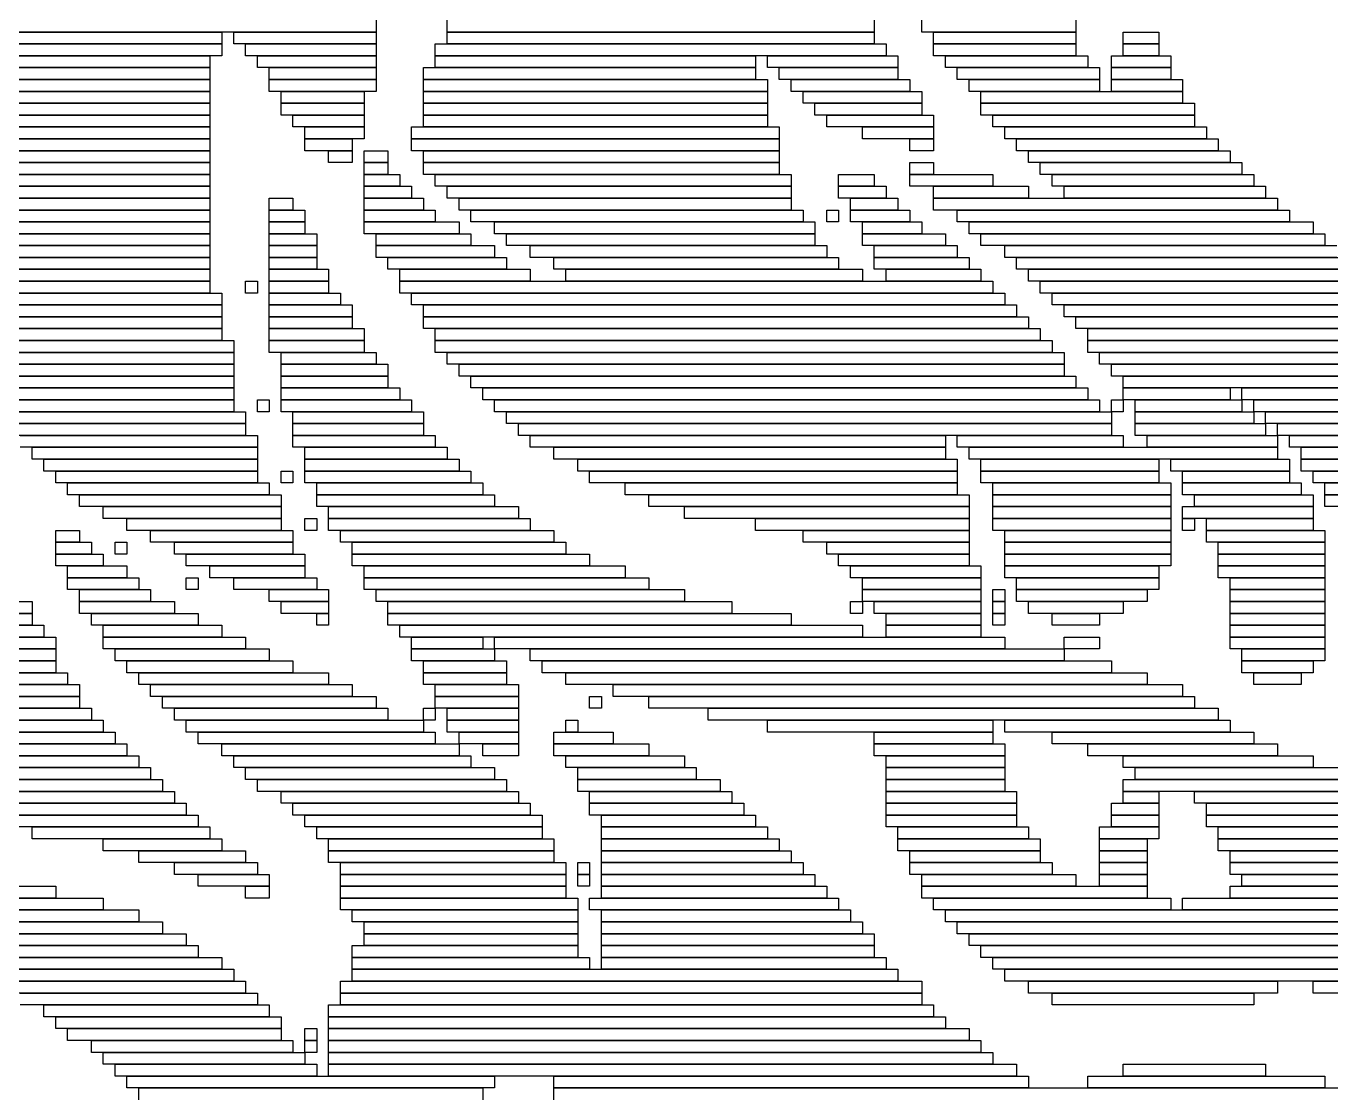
# Model space of a CAD drawing. Extents: x 326 to 677, y 277 to 748.
# Drawn here: x 490.5 to 600.5, y 530.5 to 620.5 of the extents above; entities that cross this region are included whole.
import ezdxf

# ---------------------------------------------------------------- set-up
doc = ezdxf.new("R2010")
doc.units = 0

msp = doc.modelspace()

# ---------------------------------------------------------------- linework, layer by layer
for p, q in [((520, 621), (520, 620)), ((526, 620), (526, 621)), ((562, 621), (562, 620)), ((566, 620), (566, 621)), ((579, 621), (579, 620)), ((520, 620), (459, 620)), ((461, 620), (507, 620)), ((507, 620), (507, 619)), ((508, 620), (520, 620)), ((508, 619), (508, 620)), ((520, 620), (520, 619)), ((562, 620), (526, 620)), ((526, 620), (562, 620)), ((526, 619), (526, 620)), ((562, 620), (562, 619)), ((579, 620), (566, 620)), ((567, 620), (579, 620)), ((567, 619), (567, 620)), ((579, 620), (579, 619)), ((583, 620), (586, 620)), ((583, 619), (583, 620)), ((586, 620), (586, 619)), ((507, 619), (461, 619)), ((463, 619), (507, 619)), ((507, 619), (507, 618)), ((520, 619), (508, 619)), ((509, 619), (520, 619)), ((509, 618), (509, 619)), ((520, 619), (520, 618)), ((525, 619), (563, 619)), ((525, 618), (525, 619)), ((562, 619), (526, 619)), ((563, 619), (563, 618)), ((579, 619), (567, 619)), ((567, 619), (579, 619)), ((567, 618), (567, 619)), ((579, 619), (579, 618)), ((586, 619), (583, 619)), ((583, 619), (586, 619)), ((583, 618), (583, 619)), ((586, 619), (586, 618)), ((507, 618), (463, 618)), ((465, 618), (506, 618)), ((506, 618), (506, 617)), ((520, 618), (509, 618)), ((510, 618), (520, 618)), ((510, 617), (510, 618)), ((520, 618), (520, 617)), ((563, 618), (525, 618)), ((525, 618), (552, 618)), ((525, 617), (525, 618)), ((552, 618), (552, 617)), ((553, 618), (564, 618)), ((553, 617), (553, 618)), ((564, 618), (564, 617)), ((579, 618), (567, 618)), ((568, 618), (580, 618)), ((568, 617), (568, 618)), ((580, 618), (580, 617)), ((582, 618), (587, 618)), ((582, 617), (582, 618)), ((586, 618), (583, 618)), ((587, 618), (587, 617)), ((506, 617), (465, 617)), ((467, 617), (506, 617)), ((506, 616), (467, 616)), ((469, 616), (506, 616)), ((506, 617), (506, 616)), ((506, 616), (506, 615)), ((520, 617), (510, 617)), ((511, 617), (520, 617)), ((511, 616), (511, 617)), ((520, 616), (511, 616)), ((511, 616), (520, 616)), ((511, 615), (511, 616)), ((520, 617), (520, 616)), ((520, 616), (520, 615)), ((524, 617), (552, 617)), ((524, 616), (524, 617)), ((552, 616), (524, 616)), ((524, 616), (553, 616)), ((524, 615), (524, 616)), ((552, 617), (525, 617)), ((552, 617), (552, 616)), ((564, 617), (553, 617)), ((553, 616), (553, 615)), ((554, 617), (564, 617)), ((554, 616), (554, 617)), ((564, 616), (554, 616)), ((555, 616), (565, 616)), ((555, 615), (555, 616)), ((564, 617), (564, 616)), ((565, 616), (565, 615)), ((580, 617), (568, 617)), ((569, 617), (581, 617)), ((569, 616), (569, 617)), ((581, 616), (569, 616)), ((570, 616), (581, 616)), ((570, 615), (570, 616)), ((581, 617), (581, 616)), ((581, 616), (581, 615)), ((587, 617), (582, 617)), ((582, 617), (587, 617)), ((582, 616), (582, 617)), ((587, 616), (582, 616)), ((582, 616), (588, 616)), ((582, 615), (582, 616)), ((587, 617), (587, 616)), ((588, 616), (588, 615)), ((506, 615), (469, 615)), ((472, 615), (506, 615)), ((506, 615), (506, 614)), ((520, 615), (511, 615)), ((512, 615), (519, 615)), ((512, 614), (512, 615)), ((519, 615), (519, 614)), ((553, 615), (524, 615)), ((524, 615), (553, 615)), ((524, 614), (524, 615)), ((553, 615), (553, 614)), ((565, 615), (555, 615)), ((556, 615), (566, 615)), ((556, 614), (556, 615)), ((566, 615), (566, 614)), ((581, 615), (570, 615)), ((571, 615), (588, 615)), ((571, 614), (571, 615)), ((588, 615), (582, 615)), ((588, 615), (588, 614)), ((506, 614), (472, 614)), ((475, 614), (506, 614)), ((506, 614), (506, 613)), ((519, 614), (512, 614)), ((512, 614), (519, 614)), ((512, 613), (512, 614)), ((519, 614), (519, 613)), ((553, 614), (524, 614)), ((524, 614), (553, 614)), ((524, 613), (524, 614)), ((553, 614), (553, 613)), ((566, 614), (556, 614)), ((557, 614), (566, 614)), ((557, 613), (557, 614)), ((566, 614), (566, 613)), ((588, 614), (571, 614)), ((571, 614), (589, 614)), ((571, 613), (571, 614)), ((589, 614), (589, 613)), ((506, 613), (475, 613)), ((478, 613), (506, 613)), ((506, 613), (506, 612)), ((519, 613), (512, 613)), ((513, 613), (519, 613)), ((513, 612), (513, 613)), ((519, 613), (519, 612)), ((553, 613), (524, 613)), ((524, 613), (553, 613)), ((524, 612), (524, 613)), ((553, 613), (553, 612)), ((566, 613), (557, 613)), ((558, 613), (567, 613)), ((558, 612), (558, 613)), ((567, 613), (567, 612)), ((589, 613), (571, 613)), ((572, 613), (589, 613)), ((572, 612), (572, 613)), ((589, 613), (589, 612)), ((506, 612), (478, 612)), ((480, 612), (506, 612)), ((506, 612), (506, 611)), ((519, 612), (513, 612)), ((514, 612), (519, 612)), ((514, 611), (514, 612)), ((519, 612), (519, 611)), ((523, 612), (554, 612)), ((523, 611), (523, 612)), ((553, 612), (524, 612)), ((554, 612), (554, 611)), ((567, 612), (558, 612)), ((561, 612), (567, 612)), ((561, 611), (561, 612)), ((567, 612), (567, 611)), ((589, 612), (572, 612)), ((573, 612), (590, 612)), ((573, 611), (573, 612)), ((590, 612), (590, 611)), ((506, 611), (480, 611)), ((483, 611), (506, 611)), ((506, 611), (506, 610)), ((519, 611), (514, 611)), ((514, 611), (518, 611)), ((514, 610), (514, 611)), ((518, 611), (518, 610)), ((554, 611), (523, 611)), ((523, 611), (554, 611)), ((523, 610), (523, 611)), ((554, 611), (554, 610)), ((567, 611), (561, 611)), ((565, 611), (567, 611)), ((565, 610), (565, 611)), ((567, 611), (567, 610)), ((590, 611), (573, 611)), ((574, 611), (591, 611)), ((574, 610), (574, 611)), ((591, 611), (591, 610)), ((506, 610), (483, 610)), ((486, 610), (506, 610)), ((506, 610), (506, 609)), ((518, 610), (514, 610)), ((516, 610), (518, 610)), ((516, 609), (516, 610)), ((518, 610), (518, 609)), ((519, 610), (521, 610)), ((519, 609), (519, 610)), ((521, 610), (521, 609)), ((554, 610), (523, 610)), ((524, 610), (554, 610)), ((524, 609), (524, 610)), ((554, 610), (554, 609)), ((567, 610), (565, 610)), ((591, 610), (574, 610)), ((575, 610), (592, 610)), ((575, 609), (575, 610)), ((592, 610), (592, 609)), ((506, 609), (486, 609)), ((489, 609), (506, 609)), ((506, 609), (506, 608)), ((518, 609), (516, 609)), ((521, 609), (519, 609)), ((519, 609), (521, 609)), ((519, 608), (519, 609)), ((521, 609), (521, 608)), ((554, 609), (524, 609)), ((524, 609), (554, 609)), ((524, 608), (524, 609)), ((554, 609), (554, 608)), ((565, 609), (567, 609)), ((565, 608), (565, 609)), ((567, 609), (567, 608)), ((592, 609), (575, 609)), ((576, 609), (593, 609)), ((576, 608), (576, 609)), ((593, 609), (593, 608)), ((411, 608), (506, 608)), ((506, 608), (489, 608)), ((506, 608), (506, 607)), ((521, 608), (519, 608)), ((519, 608), (522, 608)), ((519, 607), (519, 608)), ((522, 608), (522, 607)), ((554, 608), (524, 608)), ((525, 608), (555, 608)), ((525, 607), (525, 608)), ((555, 608), (555, 607)), ((559, 608), (562, 608)), ((559, 607), (559, 608)), ((562, 608), (562, 607)), ((567, 608), (565, 608)), ((565, 608), (572, 608)), ((565, 607), (565, 608)), ((572, 608), (572, 607)), ((593, 608), (576, 608)), ((577, 608), (594, 608)), ((577, 607), (577, 608)), ((594, 608), (594, 607)), ((506, 607), (411, 607)), ((414, 607), (506, 607)), ((506, 607), (506, 606)), ((522, 607), (519, 607)), ((519, 607), (523, 607)), ((519, 606), (519, 607)), ((523, 607), (523, 606)), ((555, 607), (525, 607)), ((526, 607), (555, 607)), ((526, 606), (526, 607)), ((555, 607), (555, 606)), ((562, 607), (559, 607)), ((559, 607), (563, 607)), ((559, 606), (559, 607)), ((563, 607), (563, 606)), ((572, 607), (565, 607)), ((567, 607), (575, 607)), ((567, 606), (567, 607)), ((575, 607), (575, 606)), ((594, 607), (577, 607)), ((578, 607), (595, 607)), ((578, 606), (578, 607)), ((595, 607), (595, 606)), ((506, 606), (414, 606)), ((416, 606), (506, 606)), ((506, 605), (416, 605)), ((419, 605), (506, 605)), ((506, 606), (506, 605)), ((506, 605), (506, 604)), ((511, 606), (513, 606)), ((511, 605), (511, 606)), ((513, 605), (511, 605)), ((511, 605), (514, 605)), ((511, 604), (511, 605)), ((513, 606), (513, 605)), ((514, 605), (514, 604)), ((523, 606), (519, 606)), ((519, 606), (524, 606)), ((519, 605), (519, 606)), ((524, 605), (519, 605)), ((519, 605), (525, 605)), ((519, 604), (519, 605)), ((524, 606), (524, 605)), ((525, 605), (525, 604)), ((555, 606), (526, 606)), ((527, 606), (555, 606)), ((527, 605), (527, 606)), ((555, 605), (527, 605)), ((528, 605), (556, 605)), ((528, 604), (528, 605)), ((555, 606), (555, 605)), ((556, 605), (556, 604)), ((558, 605), (559, 605)), ((558, 604), (558, 605)), ((563, 606), (559, 606)), ((559, 605), (559, 604)), ((560, 606), (564, 606)), ((560, 605), (560, 606)), ((564, 605), (560, 605)), ((560, 605), (565, 605)), ((560, 604), (560, 605)), ((564, 606), (564, 605)), ((565, 605), (565, 604)), ((575, 606), (567, 606)), ((567, 606), (596, 606)), ((567, 605), (567, 606)), ((596, 605), (567, 605)), ((569, 605), (597, 605)), ((569, 604), (569, 605)), ((595, 606), (578, 606)), ((596, 606), (596, 605)), ((597, 605), (597, 604)), ((506, 604), (419, 604)), ((422, 604), (506, 604)), ((506, 604), (506, 603)), ((514, 604), (511, 604)), ((511, 604), (514, 604)), ((511, 603), (511, 604)), ((514, 604), (514, 603)), ((525, 604), (519, 604)), ((519, 604), (527, 604)), ((519, 603), (519, 604)), ((527, 604), (527, 603)), ((556, 604), (528, 604)), ((530, 604), (557, 604)), ((530, 603), (530, 604)), ((557, 604), (557, 603)), ((559, 604), (558, 604)), ((565, 604), (560, 604)), ((561, 604), (566, 604)), ((561, 603), (561, 604)), ((566, 604), (566, 603)), ((597, 604), (569, 604)), ((570, 604), (599, 604)), ((570, 603), (570, 604)), ((599, 604), (599, 603)), ((506, 603), (422, 603)), ((425, 603), (506, 603)), ((506, 603), (506, 602)), ((514, 603), (511, 603)), ((511, 603), (515, 603)), ((511, 602), (511, 603)), ((515, 603), (515, 602)), ((527, 603), (519, 603)), ((520, 603), (528, 603)), ((520, 602), (520, 603)), ((528, 603), (528, 602)), ((557, 603), (530, 603)), ((531, 603), (557, 603)), ((531, 602), (531, 603)), ((557, 603), (557, 602)), ((566, 603), (561, 603)), ((561, 603), (568, 603)), ((561, 602), (561, 603)), ((568, 603), (568, 602)), ((599, 603), (570, 603)), ((571, 603), (600, 603)), ((571, 602), (571, 603)), ((600, 603), (600, 602)), ((506, 602), (425, 602)), ((427, 602), (506, 602)), ((506, 602), (506, 601)), ((515, 602), (511, 602)), ((511, 602), (515, 602)), ((511, 601), (511, 602)), ((515, 602), (515, 601)), ((528, 602), (520, 602)), ((520, 602), (530, 602)), ((520, 601), (520, 602)), ((530, 602), (530, 601)), ((557, 602), (531, 602)), ((533, 602), (558, 602)), ((533, 601), (533, 602)), ((558, 602), (558, 601)), ((568, 602), (561, 602)), ((562, 602), (569, 602)), ((562, 601), (562, 602)), ((569, 602), (569, 601)), ((600, 602), (571, 602)), ((573, 602), (601, 602)), ((573, 601), (573, 602)), ((506, 601), (427, 601)), ((429, 601), (506, 601)), ((506, 601), (506, 600)), ((515, 601), (511, 601)), ((511, 601), (515, 601)), ((511, 600), (511, 601)), ((515, 601), (515, 600)), ((530, 601), (520, 601)), ((521, 601), (531, 601)), ((521, 600), (521, 601)), ((531, 601), (531, 600)), ((558, 601), (533, 601)), ((535, 601), (559, 601)), ((535, 600), (535, 601)), ((559, 601), (559, 600)), ((569, 601), (562, 601)), ((562, 601), (570, 601)), ((562, 600), (562, 601)), ((570, 601), (570, 600)), ((601, 601), (573, 601)), ((574, 601), (602, 601)), ((574, 600), (574, 601)), ((506, 600), (429, 600)), ((432, 600), (506, 600)), ((506, 600), (506, 599)), ((515, 600), (511, 600)), ((511, 600), (516, 600)), ((511, 599), (511, 600)), ((516, 600), (516, 599)), ((531, 600), (521, 600)), ((522, 600), (533, 600)), ((522, 599), (522, 600)), ((533, 600), (533, 599)), ((559, 600), (535, 600)), ((536, 600), (561, 600)), ((536, 599), (536, 600)), ((561, 600), (561, 599)), ((570, 600), (562, 600)), ((563, 600), (571, 600)), ((563, 599), (563, 600)), ((571, 600), (571, 599)), ((602, 600), (574, 600)), ((575, 600), (602, 600)), ((575, 599), (575, 600)), ((506, 599), (432, 599)), ((435, 599), (506, 599)), ((506, 599), (506, 598)), ((509, 599), (510, 599)), ((509, 598), (509, 599)), ((510, 599), (510, 598)), ((516, 599), (511, 599)), ((511, 599), (516, 599)), ((511, 598), (511, 599)), ((516, 599), (516, 598)), ((533, 599), (522, 599)), ((522, 599), (572, 599)), ((522, 598), (522, 599)), ((561, 599), (536, 599)), ((571, 599), (563, 599)), ((572, 599), (572, 598)), ((602, 599), (575, 599)), ((576, 599), (603, 599)), ((576, 598), (576, 599)), ((506, 598), (435, 598)), ((438, 598), (507, 598)), ((507, 598), (507, 597)), ((510, 598), (509, 598)), ((516, 598), (511, 598)), ((511, 598), (517, 598)), ((511, 597), (511, 598)), ((517, 598), (517, 597)), ((572, 598), (522, 598)), ((523, 598), (573, 598)), ((523, 597), (523, 598)), ((573, 598), (573, 597)), ((603, 598), (576, 598)), ((577, 598), (604, 598)), ((577, 597), (577, 598)), ((507, 597), (438, 597)), ((440, 597), (507, 597)), ((507, 597), (507, 596)), ((517, 597), (511, 597)), ((511, 597), (518, 597)), ((511, 596), (511, 597)), ((518, 597), (518, 596)), ((573, 597), (523, 597)), ((524, 597), (574, 597)), ((524, 596), (524, 597)), ((574, 597), (574, 596)), ((604, 597), (577, 597)), ((578, 597), (604, 597)), ((578, 596), (578, 597)), ((507, 596), (440, 596)), ((443, 596), (507, 596)), ((507, 596), (507, 595)), ((518, 596), (511, 596)), ((511, 596), (518, 596)), ((511, 595), (511, 596)), ((518, 596), (518, 595)), ((574, 596), (524, 596)), ((524, 596), (575, 596)), ((524, 595), (524, 596)), ((575, 596), (575, 595)), ((604, 596), (578, 596)), ((579, 596), (605, 596)), ((579, 595), (579, 596)), ((507, 595), (443, 595)), ((446, 595), (507, 595)), ((507, 594), (446, 594)), ((449, 594), (508, 594)), ((507, 595), (507, 594)), ((508, 594), (508, 593)), ((518, 595), (511, 595)), ((511, 595), (519, 595)), ((511, 594), (511, 595)), ((519, 594), (511, 594)), ((511, 594), (519, 594)), ((511, 593), (511, 594)), ((519, 595), (519, 594)), ((519, 594), (519, 593)), ((575, 595), (524, 595)), ((525, 595), (576, 595)), ((525, 594), (525, 595)), ((576, 594), (525, 594)), ((525, 594), (577, 594)), ((525, 593), (525, 594)), ((576, 595), (576, 594)), ((577, 594), (577, 593)), ((605, 595), (579, 595)), ((580, 595), (606, 595)), ((580, 594), (580, 595)), ((606, 594), (580, 594)), ((580, 594), (606, 594)), ((580, 593), (580, 594)), ((508, 593), (449, 593)), ((452, 593), (508, 593)), ((508, 593), (508, 592)), ((519, 593), (511, 593)), ((512, 593), (520, 593)), ((512, 592), (512, 593)), ((520, 593), (520, 592)), ((577, 593), (525, 593)), ((526, 593), (578, 593)), ((526, 592), (526, 593)), ((578, 593), (578, 592)), ((606, 593), (580, 593)), ((581, 593), (606, 593)), ((581, 592), (581, 593)), ((508, 592), (452, 592)), ((455, 592), (508, 592)), ((508, 592), (508, 591)), ((520, 592), (512, 592)), ((512, 592), (521, 592)), ((512, 591), (512, 592)), ((521, 592), (521, 591)), ((578, 592), (526, 592)), ((527, 592), (578, 592)), ((527, 591), (527, 592)), ((578, 592), (578, 591)), ((606, 592), (581, 592)), ((582, 592), (607, 592)), ((582, 591), (582, 592)), ((508, 591), (455, 591)), ((461, 591), (508, 591)), ((508, 591), (508, 590)), ((521, 591), (512, 591)), ((512, 591), (521, 591)), ((512, 590), (512, 591)), ((521, 591), (521, 590)), ((578, 591), (527, 591)), ((528, 591), (579, 591)), ((528, 590), (528, 591)), ((579, 591), (579, 590)), ((607, 591), (582, 591)), ((583, 591), (608, 591)), ((583, 590), (583, 591)), ((508, 590), (461, 590)), ((467, 590), (508, 590)), ((508, 590), (508, 589)), ((521, 590), (512, 590)), ((512, 590), (522, 590)), ((512, 589), (512, 590)), ((522, 590), (522, 589)), ((579, 590), (528, 590)), ((529, 590), (580, 590)), ((529, 589), (529, 590)), ((580, 590), (580, 589)), ((608, 590), (583, 590)), ((583, 590), (592, 590)), ((583, 589), (583, 590)), ((592, 590), (592, 589)), ((593, 590), (608, 590)), ((593, 589), (593, 590)), ((508, 589), (467, 589)), ((487, 589), (508, 589)), ((508, 589), (508, 588)), ((510, 589), (511, 589)), ((510, 588), (510, 589)), ((511, 589), (511, 588)), ((522, 589), (512, 589)), ((512, 589), (523, 589)), ((512, 588), (512, 589)), ((523, 589), (523, 588)), ((580, 589), (529, 589)), ((530, 589), (581, 589)), ((530, 588), (530, 589)), ((581, 589), (581, 588)), ((582, 589), (583, 589)), ((582, 588), (582, 589)), ((592, 589), (583, 589)), ((583, 589), (583, 588)), ((584, 589), (593, 589)), ((584, 588), (584, 589)), ((608, 589), (593, 589)), ((593, 589), (593, 588)), ((594, 589), (609, 589)), ((594, 588), (594, 589)), ((508, 588), (487, 588)), ((488, 588), (509, 588)), ((509, 588), (509, 587)), ((511, 588), (510, 588)), ((523, 588), (512, 588)), ((513, 588), (524, 588)), ((513, 587), (513, 588)), ((524, 588), (524, 587)), ((581, 588), (530, 588)), ((531, 588), (582, 588)), ((531, 587), (531, 588)), ((583, 588), (582, 588)), ((582, 588), (582, 587)), ((593, 588), (584, 588)), ((584, 588), (594, 588)), ((584, 587), (584, 588)), ((609, 588), (594, 588)), ((594, 588), (594, 587)), ((595, 588), (614, 588)), ((595, 587), (595, 588)), ((509, 587), (488, 587)), ((489, 587), (509, 587)), ((509, 587), (509, 586)), ((524, 587), (513, 587)), ((513, 587), (524, 587)), ((513, 586), (513, 587)), ((524, 587), (524, 586)), ((582, 587), (531, 587)), ((532, 587), (582, 587)), ((532, 586), (532, 587)), ((582, 587), (582, 586)), ((594, 587), (584, 587)), ((584, 587), (595, 587)), ((584, 586), (584, 587)), ((614, 587), (595, 587)), ((595, 587), (595, 586)), ((596, 587), (614, 587)), ((596, 586), (596, 587)), ((509, 586), (489, 586)), ((490, 586), (510, 586)), ((510, 586), (510, 585)), ((524, 586), (513, 586)), ((513, 586), (525, 586)), ((513, 585), (513, 586)), ((525, 586), (525, 585)), ((582, 586), (532, 586)), ((533, 586), (568, 586)), ((533, 585), (533, 586)), ((568, 586), (568, 585)), ((569, 586), (583, 586)), ((569, 585), (569, 586)), ((583, 586), (583, 585)), ((595, 586), (584, 586)), ((585, 586), (596, 586)), ((585, 585), (585, 586)), ((614, 586), (596, 586)), ((596, 586), (596, 585)), ((597, 586), (615, 586)), ((597, 585), (597, 586)), ((510, 585), (490, 585)), ((491, 585), (510, 585)), ((491, 584), (491, 585)), ((510, 585), (510, 584)), ((525, 585), (513, 585)), ((514, 585), (526, 585)), ((514, 584), (514, 585)), ((526, 585), (526, 584)), ((568, 585), (533, 585)), ((535, 585), (568, 585)), ((535, 584), (535, 585)), ((568, 585), (568, 584)), ((583, 585), (569, 585)), ((570, 585), (596, 585)), ((570, 584), (570, 585)), ((596, 585), (585, 585)), ((596, 585), (596, 584)), ((615, 585), (597, 585)), ((598, 585), (615, 585)), ((598, 584), (598, 585)), ((510, 584), (491, 584)), ((492, 584), (510, 584)), ((492, 583), (492, 584)), ((510, 583), (492, 583)), ((493, 583), (510, 583)), ((493, 582), (493, 583)), ((510, 584), (510, 583)), ((510, 583), (510, 582)), ((512, 583), (513, 583)), ((512, 582), (512, 583)), ((513, 583), (513, 582)), ((526, 584), (514, 584)), ((514, 584), (527, 584)), ((514, 583), (514, 584)), ((527, 583), (514, 583)), ((514, 583), (528, 583)), ((514, 582), (514, 583)), ((527, 584), (527, 583)), ((528, 583), (528, 582)), ((568, 584), (535, 584)), ((537, 584), (569, 584)), ((537, 583), (537, 584)), ((569, 583), (537, 583)), ((538, 583), (569, 583)), ((538, 582), (538, 583)), ((569, 584), (569, 583)), ((569, 583), (569, 582)), ((596, 584), (570, 584)), ((571, 584), (586, 584)), ((571, 583), (571, 584)), ((586, 583), (571, 583)), ((571, 583), (586, 583)), ((571, 582), (571, 583)), ((586, 584), (586, 583)), ((586, 583), (586, 582)), ((587, 584), (597, 584)), ((587, 583), (587, 584)), ((597, 583), (587, 583)), ((588, 583), (597, 583)), ((588, 582), (588, 583)), ((597, 584), (597, 583)), ((597, 583), (597, 582)), ((615, 584), (598, 584)), ((598, 584), (616, 584)), ((598, 583), (598, 584)), ((616, 583), (598, 583)), ((599, 583), (616, 583)), ((599, 582), (599, 583)), ((510, 582), (493, 582)), ((494, 582), (511, 582)), ((494, 581), (494, 582)), ((511, 582), (511, 581)), ((513, 582), (512, 582)), ((528, 582), (514, 582)), ((515, 582), (529, 582)), ((515, 581), (515, 582)), ((529, 582), (529, 581)), ((569, 582), (538, 582)), ((541, 582), (569, 582)), ((541, 581), (541, 582)), ((569, 582), (569, 581)), ((586, 582), (571, 582)), ((572, 582), (587, 582)), ((572, 581), (572, 582)), ((587, 582), (587, 581)), ((597, 582), (588, 582)), ((588, 582), (598, 582)), ((588, 581), (588, 582)), ((598, 582), (598, 581)), ((616, 582), (599, 582)), ((600, 582), (617, 582)), ((600, 581), (600, 582)), ((511, 581), (494, 581)), ((495, 581), (512, 581)), ((495, 580), (495, 581)), ((512, 581), (512, 580)), ((529, 581), (515, 581)), ((515, 581), (530, 581)), ((515, 580), (515, 581)), ((530, 581), (530, 580)), ((569, 581), (541, 581)), ((543, 581), (570, 581)), ((543, 580), (543, 581)), ((570, 581), (570, 580)), ((587, 581), (572, 581)), ((572, 581), (587, 581)), ((572, 580), (572, 581)), ((587, 581), (587, 580)), ((598, 581), (588, 581)), ((589, 581), (599, 581)), ((589, 580), (589, 581)), ((599, 581), (599, 580)), ((617, 581), (600, 581)), ((600, 581), (617, 581)), ((600, 580), (600, 581)), ((512, 580), (495, 580)), ((497, 580), (512, 580)), ((497, 579), (497, 580)), ((512, 580), (512, 579)), ((530, 580), (515, 580)), ((516, 580), (532, 580)), ((516, 579), (516, 580)), ((532, 580), (532, 579)), ((570, 580), (543, 580)), ((546, 580), (570, 580)), ((546, 579), (546, 580)), ((570, 580), (570, 579)), ((587, 580), (572, 580)), ((572, 580), (587, 580)), ((572, 579), (572, 580)), ((587, 580), (587, 579)), ((588, 580), (599, 580)), ((588, 579), (588, 580)), ((599, 580), (589, 580)), ((599, 580), (599, 579)), ((617, 580), (600, 580)), ((512, 579), (497, 579)), ((499, 579), (512, 579)), ((499, 578), (499, 579)), ((512, 579), (512, 578)), ((514, 579), (515, 579)), ((514, 578), (514, 579)), ((515, 579), (515, 578)), ((532, 579), (516, 579)), ((516, 579), (533, 579)), ((516, 578), (516, 579)), ((533, 579), (533, 578)), ((570, 579), (546, 579)), ((552, 579), (570, 579)), ((552, 578), (552, 579)), ((570, 579), (570, 578)), ((587, 579), (572, 579)), ((572, 579), (587, 579)), ((572, 578), (572, 579)), ((587, 579), (587, 578)), ((599, 579), (588, 579)), ((588, 579), (589, 579)), ((588, 578), (588, 579)), ((589, 579), (589, 578)), ((590, 579), (599, 579)), ((590, 578), (590, 579)), ((599, 579), (599, 578)), ((493, 578), (495, 578)), ((493, 577), (493, 578)), ((495, 578), (495, 577)), ((512, 578), (499, 578)), ((501, 578), (513, 578)), ((501, 577), (501, 578)), ((513, 578), (513, 577)), ((515, 578), (514, 578)), ((533, 578), (516, 578)), ((517, 578), (535, 578)), ((517, 577), (517, 578)), ((535, 578), (535, 577)), ((570, 578), (552, 578)), ((556, 578), (570, 578)), ((556, 577), (556, 578)), ((570, 578), (570, 577)), ((587, 578), (572, 578)), ((573, 578), (587, 578)), ((573, 577), (573, 578)), ((587, 578), (587, 577)), ((589, 578), (588, 578)), ((599, 578), (590, 578)), ((590, 578), (600, 578)), ((590, 577), (590, 578)), ((600, 578), (600, 577)), ((495, 577), (493, 577)), ((493, 577), (496, 577)), ((493, 576), (493, 577)), ((496, 577), (496, 576)), ((498, 577), (499, 577)), ((498, 576), (498, 577)), ((499, 577), (499, 576)), ((513, 577), (501, 577)), ((503, 577), (513, 577)), ((503, 576), (503, 577)), ((513, 577), (513, 576)), ((535, 577), (517, 577)), ((518, 577), (536, 577)), ((518, 576), (518, 577)), ((536, 577), (536, 576)), ((570, 577), (556, 577)), ((558, 577), (570, 577)), ((558, 576), (558, 577)), ((570, 577), (570, 576)), ((587, 577), (573, 577)), ((573, 577), (587, 577)), ((573, 576), (573, 577)), ((587, 577), (587, 576)), ((600, 577), (590, 577)), ((591, 577), (600, 577)), ((591, 576), (591, 577)), ((600, 577), (600, 576)), ((496, 576), (493, 576)), ((493, 576), (497, 576)), ((493, 575), (493, 576)), ((497, 576), (497, 575)), ((499, 576), (498, 576)), ((513, 576), (503, 576)), ((504, 576), (514, 576)), ((504, 575), (504, 576)), ((514, 576), (514, 575)), ((536, 576), (518, 576)), ((518, 576), (538, 576)), ((518, 575), (518, 576)), ((538, 576), (538, 575)), ((570, 576), (558, 576)), ((559, 576), (570, 576)), ((559, 575), (559, 576)), ((570, 576), (570, 575)), ((587, 576), (573, 576)), ((573, 576), (587, 576)), ((573, 575), (573, 576)), ((587, 576), (587, 575)), ((600, 576), (591, 576)), ((591, 576), (600, 576)), ((591, 575), (591, 576)), ((600, 576), (600, 575)), ((497, 575), (493, 575)), ((494, 575), (499, 575)), ((494, 574), (494, 575)), ((499, 575), (499, 574)), ((514, 575), (504, 575)), ((506, 575), (514, 575)), ((506, 574), (506, 575)), ((514, 575), (514, 574)), ((538, 575), (518, 575)), ((519, 575), (541, 575)), ((519, 574), (519, 575)), ((541, 575), (541, 574)), ((570, 575), (559, 575)), ((560, 575), (571, 575)), ((560, 574), (560, 575)), ((571, 575), (571, 574)), ((587, 575), (573, 575)), ((573, 575), (586, 575)), ((573, 574), (573, 575)), ((586, 575), (586, 574)), ((600, 575), (591, 575)), ((591, 575), (600, 575)), ((591, 574), (591, 575)), ((600, 575), (600, 574)), ((499, 574), (494, 574)), ((494, 574), (500, 574)), ((494, 573), (494, 574)), ((500, 574), (500, 573)), ((504, 574), (505, 574)), ((504, 573), (504, 574)), ((505, 574), (505, 573)), ((514, 574), (506, 574)), ((508, 574), (515, 574)), ((508, 573), (508, 574)), ((515, 574), (515, 573)), ((541, 574), (519, 574)), ((519, 574), (543, 574)), ((519, 573), (519, 574)), ((543, 574), (543, 573)), ((571, 574), (560, 574)), ((561, 574), (571, 574)), ((561, 573), (561, 574)), ((571, 574), (571, 573)), ((586, 574), (573, 574)), ((574, 574), (586, 574)), ((574, 573), (574, 574)), ((586, 574), (586, 573)), ((600, 574), (591, 574)), ((592, 574), (600, 574)), ((592, 573), (592, 574)), ((600, 574), (600, 573)), ((411, 572), (491, 572)), ((491, 572), (491, 571)), ((500, 573), (494, 573)), ((495, 573), (501, 573)), ((495, 572), (495, 573)), ((501, 572), (495, 572)), ((495, 572), (503, 572)), ((495, 571), (495, 572)), ((501, 573), (501, 572)), ((503, 572), (503, 571)), ((505, 573), (504, 573)), ((515, 573), (508, 573)), ((511, 573), (516, 573)), ((511, 572), (511, 573)), ((516, 572), (511, 572)), ((512, 572), (516, 572)), ((512, 571), (512, 572)), ((516, 573), (516, 572)), ((516, 572), (516, 571)), ((543, 573), (519, 573)), ((520, 573), (546, 573)), ((520, 572), (520, 573)), ((546, 572), (520, 572)), ((521, 572), (550, 572)), ((521, 571), (521, 572)), ((546, 573), (546, 572)), ((550, 572), (550, 571)), ((560, 572), (561, 572)), ((560, 571), (560, 572)), ((571, 573), (561, 573)), ((561, 573), (571, 573)), ((561, 572), (561, 573)), ((571, 572), (561, 572)), ((561, 572), (561, 571)), ((562, 572), (571, 572)), ((562, 571), (562, 572)), ((571, 573), (571, 572)), ((571, 572), (571, 571)), ((572, 573), (573, 573)), ((572, 572), (572, 573)), ((573, 572), (572, 572)), ((572, 572), (573, 572)), ((572, 571), (572, 572)), ((573, 573), (573, 572)), ((573, 572), (573, 571)), ((586, 573), (574, 573)), ((574, 573), (585, 573)), ((574, 572), (574, 573)), ((585, 572), (574, 572)), ((575, 572), (583, 572)), ((575, 571), (575, 572)), ((583, 572), (583, 571)), ((585, 573), (585, 572)), ((600, 573), (592, 573)), ((592, 573), (600, 573)), ((592, 572), (592, 573)), ((600, 572), (592, 572)), ((592, 572), (600, 572)), ((592, 571), (592, 572)), ((600, 573), (600, 572)), ((600, 572), (600, 571)), ((491, 571), (411, 571)), ((415, 571), (491, 571)), ((491, 571), (491, 570)), ((503, 571), (495, 571)), ((496, 571), (505, 571)), ((496, 570), (496, 571)), ((505, 571), (505, 570)), ((516, 571), (512, 571)), ((515, 571), (516, 571)), ((515, 570), (515, 571)), ((516, 571), (516, 570)), ((550, 571), (521, 571)), ((521, 571), (555, 571)), ((521, 570), (521, 571)), ((555, 571), (555, 570)), ((561, 571), (560, 571)), ((571, 571), (562, 571)), ((563, 571), (571, 571)), ((563, 570), (563, 571)), ((571, 571), (571, 570)), ((573, 571), (572, 571)), ((572, 571), (573, 571)), ((572, 570), (572, 571)), ((573, 571), (573, 570)), ((583, 571), (575, 571)), ((577, 571), (581, 571)), ((577, 570), (577, 571)), ((581, 571), (581, 570)), ((600, 571), (592, 571)), ((592, 571), (600, 571)), ((592, 570), (592, 571)), ((600, 571), (600, 570)), ((491, 570), (415, 570)), ((419, 570), (492, 570)), ((492, 570), (492, 569)), ((505, 570), (496, 570)), ((497, 570), (507, 570)), ((497, 569), (497, 570)), ((507, 570), (507, 569)), ((516, 570), (515, 570)), ((555, 570), (521, 570)), ((522, 570), (561, 570)), ((522, 569), (522, 570)), ((561, 570), (561, 569)), ((571, 570), (563, 570)), ((563, 570), (571, 570)), ((563, 569), (563, 570)), ((571, 570), (571, 569)), ((573, 570), (572, 570)), ((581, 570), (577, 570)), ((600, 570), (592, 570)), ((592, 570), (600, 570)), ((592, 569), (592, 570)), ((600, 570), (600, 569)), ((492, 569), (419, 569)), ((423, 569), (493, 569)), ((493, 569), (493, 568)), ((507, 569), (497, 569)), ((497, 569), (509, 569)), ((497, 568), (497, 569)), ((509, 569), (509, 568)), ((561, 569), (522, 569)), ((523, 569), (529, 569)), ((523, 568), (523, 569)), ((529, 569), (529, 568)), ((530, 569), (573, 569)), ((530, 568), (530, 569)), ((571, 569), (563, 569)), ((573, 569), (573, 568)), ((578, 569), (581, 569)), ((578, 568), (578, 569)), ((581, 569), (581, 568)), ((600, 569), (592, 569)), ((592, 569), (600, 569)), ((592, 568), (592, 569)), ((600, 569), (600, 568)), ((493, 568), (423, 568)), ((429, 568), (493, 568)), ((493, 568), (493, 567)), ((509, 568), (497, 568)), ((498, 568), (511, 568)), ((498, 567), (498, 568)), ((511, 568), (511, 567)), ((529, 568), (523, 568)), ((523, 568), (530, 568)), ((523, 567), (523, 568)), ((573, 568), (530, 568)), ((530, 568), (530, 567)), ((533, 568), (578, 568)), ((533, 567), (533, 568)), ((581, 568), (578, 568)), ((578, 568), (578, 567)), ((600, 568), (592, 568)), ((593, 568), (600, 568)), ((593, 567), (593, 568)), ((600, 568), (600, 567)), ((425, 567), (493, 567)), ((493, 567), (429, 567)), ((493, 567), (493, 566)), ((511, 567), (498, 567)), ((499, 567), (513, 567)), ((499, 566), (499, 567)), ((513, 567), (513, 566)), ((530, 567), (523, 567)), ((524, 567), (531, 567)), ((524, 566), (524, 567)), ((531, 567), (531, 566)), ((578, 567), (533, 567)), ((534, 567), (582, 567)), ((534, 566), (534, 567)), ((582, 567), (582, 566)), ((600, 567), (593, 567)), ((593, 567), (599, 567)), ((593, 566), (593, 567)), ((599, 567), (599, 566)), ((421, 566), (494, 566)), ((493, 566), (425, 566)), ((494, 566), (494, 565)), ((513, 566), (499, 566)), ((500, 566), (516, 566)), ((500, 565), (500, 566)), ((516, 566), (516, 565)), ((531, 566), (524, 566)), ((524, 566), (531, 566)), ((524, 565), (524, 566)), ((531, 566), (531, 565)), ((582, 566), (534, 566)), ((536, 566), (585, 566)), ((536, 565), (536, 566)), ((585, 566), (585, 565)), ((599, 566), (593, 566)), ((594, 566), (598, 566)), ((594, 565), (594, 566)), ((598, 566), (598, 565)), ((417, 565), (495, 565)), ((494, 565), (421, 565)), ((495, 565), (495, 564)), ((516, 565), (500, 565)), ((501, 565), (518, 565)), ((501, 564), (501, 565)), ((518, 565), (518, 564)), ((531, 565), (524, 565)), ((525, 565), (532, 565)), ((525, 564), (525, 565)), ((532, 565), (532, 564)), ((585, 565), (536, 565)), ((540, 565), (588, 565)), ((540, 564), (540, 565)), ((588, 565), (588, 564)), ((598, 565), (594, 565)), ((366, 564), (495, 564)), ((495, 564), (417, 564)), ((495, 564), (495, 563)), ((518, 564), (501, 564)), ((502, 564), (520, 564)), ((502, 563), (502, 564)), ((520, 564), (520, 563)), ((532, 564), (525, 564)), ((525, 564), (532, 564)), ((525, 563), (525, 564)), ((532, 564), (532, 563)), ((538, 564), (539, 564)), ((538, 563), (538, 564)), ((539, 564), (539, 563)), ((588, 564), (540, 564)), ((543, 564), (589, 564)), ((543, 563), (543, 564)), ((589, 564), (589, 563)), ((495, 563), (366, 563)), ((467, 563), (496, 563)), ((496, 563), (496, 562)), ((520, 563), (502, 563)), ((503, 563), (521, 563)), ((503, 562), (503, 563)), ((521, 563), (521, 562)), ((524, 563), (525, 563)), ((524, 562), (524, 563)), ((532, 563), (525, 563)), ((525, 563), (525, 562)), ((526, 563), (532, 563)), ((526, 562), (526, 563)), ((532, 563), (532, 562)), ((539, 563), (538, 563)), ((589, 563), (543, 563)), ((548, 563), (591, 563)), ((548, 562), (548, 563)), ((591, 563), (591, 562)), ((496, 562), (467, 562)), ((468, 562), (497, 562)), ((497, 562), (497, 561)), ((521, 562), (503, 562)), ((504, 562), (524, 562)), ((504, 561), (504, 562)), ((525, 562), (524, 562)), ((524, 562), (524, 561)), ((532, 562), (526, 562)), ((526, 562), (532, 562)), ((526, 561), (526, 562)), ((532, 562), (532, 561)), ((536, 562), (537, 562)), ((536, 561), (536, 562)), ((537, 562), (537, 561)), ((591, 562), (548, 562)), ((553, 562), (572, 562)), ((553, 561), (553, 562)), ((572, 562), (572, 561)), ((573, 562), (592, 562)), ((573, 561), (573, 562)), ((592, 562), (592, 561)), ((497, 561), (468, 561)), ((470, 561), (498, 561)), ((498, 560), (470, 560)), ((472, 560), (499, 560)), ((498, 561), (498, 560)), ((499, 560), (499, 559)), ((524, 561), (504, 561)), ((505, 561), (525, 561)), ((505, 560), (505, 561)), ((525, 560), (505, 560)), ((507, 560), (527, 560)), ((507, 559), (507, 560)), ((525, 561), (525, 560)), ((532, 561), (526, 561)), ((527, 561), (532, 561)), ((527, 560), (527, 561)), ((532, 560), (527, 560)), ((527, 560), (527, 559)), ((529, 560), (532, 560)), ((529, 559), (529, 560)), ((532, 561), (532, 560)), ((532, 560), (532, 559)), ((535, 561), (540, 561)), ((535, 560), (535, 561)), ((540, 560), (535, 560)), ((535, 560), (543, 560)), ((535, 559), (535, 560)), ((537, 561), (536, 561)), ((540, 561), (540, 560)), ((543, 560), (543, 559)), ((572, 561), (553, 561)), ((562, 561), (572, 561)), ((562, 560), (562, 561)), ((572, 560), (562, 560)), ((562, 560), (573, 560)), ((562, 559), (562, 560)), ((572, 561), (572, 560)), ((592, 561), (573, 561)), ((573, 560), (573, 559)), ((577, 561), (594, 561)), ((577, 560), (577, 561)), ((594, 560), (577, 560)), ((580, 560), (596, 560)), ((580, 559), (580, 560)), ((594, 561), (594, 560)), ((596, 560), (596, 559)), ((499, 559), (472, 559)), ((474, 559), (500, 559)), ((500, 559), (500, 558)), ((527, 559), (507, 559)), ((508, 559), (528, 559)), ((508, 558), (508, 559)), ((528, 559), (528, 558)), ((532, 559), (529, 559)), ((543, 559), (535, 559)), ((536, 559), (546, 559)), ((536, 558), (536, 559)), ((546, 559), (546, 558)), ((573, 559), (562, 559)), ((563, 559), (573, 559)), ((563, 558), (563, 559)), ((573, 559), (573, 558)), ((596, 559), (580, 559)), ((583, 559), (599, 559)), ((583, 558), (583, 559)), ((599, 559), (599, 558)), ((500, 558), (474, 558)), ((475, 558), (501, 558)), ((501, 558), (501, 557)), ((528, 558), (508, 558)), ((509, 558), (530, 558)), ((509, 557), (509, 558)), ((530, 558), (530, 557)), ((546, 558), (536, 558)), ((537, 558), (547, 558)), ((537, 557), (537, 558)), ((547, 558), (547, 557)), ((573, 558), (563, 558)), ((563, 558), (573, 558)), ((563, 557), (563, 558)), ((573, 558), (573, 557)), ((599, 558), (583, 558)), ((584, 558), (604, 558)), ((584, 557), (584, 558)), ((501, 557), (475, 557)), ((478, 557), (502, 557)), ((502, 557), (502, 556)), ((530, 557), (509, 557)), ((510, 557), (531, 557)), ((510, 556), (510, 557)), ((531, 557), (531, 556)), ((547, 557), (537, 557)), ((537, 557), (549, 557)), ((537, 556), (537, 557)), ((549, 557), (549, 556)), ((573, 557), (563, 557)), ((563, 557), (573, 557)), ((563, 556), (563, 557)), ((573, 557), (573, 556)), ((583, 557), (616, 557)), ((583, 556), (583, 557)), ((604, 557), (584, 557)), ((502, 556), (478, 556)), ((480, 556), (503, 556)), ((503, 556), (503, 555)), ((531, 556), (510, 556)), ((512, 556), (532, 556)), ((512, 555), (512, 556)), ((532, 556), (532, 555)), ((549, 556), (537, 556)), ((538, 556), (550, 556)), ((538, 555), (538, 556)), ((550, 556), (550, 555)), ((573, 556), (563, 556)), ((563, 556), (574, 556)), ((563, 555), (563, 556)), ((574, 556), (574, 555)), ((616, 556), (583, 556)), ((583, 556), (586, 556)), ((583, 555), (583, 556)), ((586, 556), (586, 555)), ((589, 556), (617, 556)), ((589, 555), (589, 556)), ((503, 555), (480, 555)), ((483, 555), (504, 555)), ((504, 555), (504, 554)), ((532, 555), (512, 555)), ((513, 555), (533, 555)), ((513, 554), (513, 555)), ((533, 555), (533, 554)), ((550, 555), (538, 555)), ((538, 555), (551, 555)), ((538, 554), (538, 555)), ((551, 555), (551, 554)), ((574, 555), (563, 555)), ((563, 555), (574, 555)), ((563, 554), (563, 555)), ((574, 555), (574, 554)), ((582, 555), (586, 555)), ((582, 554), (582, 555)), ((586, 555), (583, 555)), ((586, 555), (586, 554)), ((617, 555), (589, 555)), ((590, 555), (618, 555)), ((590, 554), (590, 555)), ((504, 554), (483, 554)), ((486, 554), (505, 554)), ((505, 554), (505, 553)), ((533, 554), (513, 554)), ((514, 554), (534, 554)), ((514, 553), (514, 554)), ((534, 554), (534, 553)), ((551, 554), (538, 554)), ((539, 554), (552, 554)), ((539, 553), (539, 554)), ((552, 554), (552, 553)), ((574, 554), (563, 554)), ((563, 554), (574, 554)), ((563, 553), (563, 554)), ((574, 554), (574, 553)), ((586, 554), (582, 554)), ((582, 554), (586, 554)), ((582, 553), (582, 554)), ((586, 554), (586, 553)), ((618, 554), (590, 554)), ((590, 554), (619, 554)), ((590, 553), (590, 554)), ((505, 553), (486, 553)), ((491, 553), (506, 553)), ((491, 552), (491, 553)), ((506, 553), (506, 552)), ((534, 553), (514, 553)), ((515, 553), (534, 553)), ((515, 552), (515, 553)), ((534, 553), (534, 552)), ((552, 553), (539, 553)), ((539, 553), (553, 553)), ((539, 552), (539, 553)), ((553, 553), (553, 552)), ((574, 553), (563, 553)), ((564, 553), (575, 553)), ((564, 552), (564, 553)), ((575, 553), (575, 552)), ((581, 553), (586, 553)), ((581, 552), (581, 553)), ((586, 553), (582, 553)), ((586, 553), (586, 552)), ((619, 553), (590, 553)), ((591, 553), (621, 553)), ((591, 552), (591, 553)), ((506, 552), (491, 552)), ((497, 552), (507, 552)), ((497, 551), (497, 552)), ((507, 552), (507, 551)), ((534, 552), (515, 552)), ((516, 552), (535, 552)), ((516, 551), (516, 552)), ((535, 552), (535, 551)), ((553, 552), (539, 552)), ((539, 552), (554, 552)), ((539, 551), (539, 552)), ((554, 552), (554, 551)), ((575, 552), (564, 552)), ((564, 552), (576, 552)), ((564, 551), (564, 552)), ((576, 552), (576, 551)), ((586, 552), (581, 552)), ((581, 552), (585, 552)), ((581, 551), (581, 552)), ((585, 552), (585, 551)), ((621, 552), (591, 552)), ((591, 552), (622, 552)), ((591, 551), (591, 552)), ((507, 551), (497, 551)), ((500, 551), (509, 551)), ((500, 550), (500, 551)), ((509, 551), (509, 550)), ((535, 551), (516, 551)), ((516, 551), (535, 551)), ((516, 550), (516, 551)), ((535, 551), (535, 550)), ((554, 551), (539, 551)), ((539, 551), (555, 551)), ((539, 550), (539, 551)), ((555, 551), (555, 550)), ((576, 551), (564, 551)), ((565, 551), (576, 551)), ((565, 550), (565, 551)), ((576, 551), (576, 550)), ((585, 551), (581, 551)), ((581, 551), (585, 551)), ((581, 550), (581, 551)), ((585, 551), (585, 550)), ((622, 551), (591, 551)), ((592, 551), (623, 551)), ((592, 550), (592, 551)), ((509, 550), (500, 550)), ((503, 550), (510, 550)), ((503, 549), (503, 550)), ((510, 549), (503, 549)), ((505, 549), (511, 549)), ((505, 548), (505, 549)), ((510, 550), (510, 549)), ((511, 549), (511, 548)), ((535, 550), (516, 550)), ((517, 550), (536, 550)), ((517, 549), (517, 550)), ((536, 549), (517, 549)), ((517, 549), (536, 549)), ((517, 548), (517, 549)), ((536, 550), (536, 549)), ((536, 549), (536, 548)), ((537, 550), (538, 550)), ((537, 549), (537, 550)), ((538, 549), (537, 549)), ((537, 549), (538, 549)), ((537, 548), (537, 549)), ((538, 550), (538, 549)), ((538, 549), (538, 548)), ((555, 550), (539, 550)), ((539, 550), (556, 550)), ((539, 549), (539, 550)), ((556, 549), (539, 549)), ((539, 549), (557, 549)), ((539, 548), (539, 549)), ((556, 550), (556, 549)), ((557, 549), (557, 548)), ((576, 550), (565, 550)), ((565, 550), (577, 550)), ((565, 549), (565, 550)), ((577, 549), (565, 549)), ((566, 549), (579, 549)), ((566, 548), (566, 549)), ((577, 550), (577, 549)), ((579, 549), (579, 548)), ((585, 550), (581, 550)), ((581, 550), (585, 550)), ((581, 549), (581, 550)), ((585, 549), (581, 549)), ((581, 549), (585, 549)), ((581, 548), (581, 549)), ((585, 550), (585, 549)), ((585, 549), (585, 548)), ((623, 550), (592, 550)), ((592, 550), (624, 550)), ((592, 549), (592, 550)), ((624, 549), (592, 549)), ((593, 549), (624, 549)), ((593, 548), (593, 549)), ((477, 548), (493, 548)), ((493, 548), (493, 547)), ((511, 548), (505, 548)), ((509, 548), (511, 548)), ((509, 547), (509, 548)), ((511, 548), (511, 547)), ((536, 548), (517, 548)), ((517, 548), (536, 548)), ((517, 547), (517, 548)), ((536, 548), (536, 547)), ((538, 548), (537, 548)), ((557, 548), (539, 548)), ((539, 548), (558, 548)), ((539, 547), (539, 548)), ((558, 548), (558, 547)), ((579, 548), (566, 548)), ((566, 548), (585, 548)), ((566, 547), (566, 548)), ((585, 548), (581, 548)), ((585, 548), (585, 547)), ((592, 548), (625, 548)), ((592, 547), (592, 548)), ((624, 548), (593, 548)), ((493, 547), (477, 547)), ((478, 547), (497, 547)), ((497, 547), (497, 546)), ((511, 547), (509, 547)), ((536, 547), (517, 547)), ((517, 547), (537, 547)), ((517, 546), (517, 547)), ((537, 547), (537, 546)), ((538, 547), (559, 547)), ((538, 546), (538, 547)), ((558, 547), (539, 547)), ((559, 547), (559, 546)), ((585, 547), (566, 547)), ((567, 547), (587, 547)), ((567, 546), (567, 547)), ((587, 547), (587, 546)), ((588, 547), (626, 547)), ((588, 546), (588, 547)), ((625, 547), (592, 547)), ((497, 546), (478, 546)), ((479, 546), (500, 546)), ((500, 546), (500, 545)), ((537, 546), (517, 546)), ((518, 546), (537, 546)), ((518, 545), (518, 546)), ((537, 546), (537, 545)), ((559, 546), (538, 546)), ((539, 546), (560, 546)), ((539, 545), (539, 546)), ((560, 546), (560, 545)), ((587, 546), (567, 546)), ((568, 546), (626, 546)), ((568, 545), (568, 546)), ((626, 546), (588, 546)), ((500, 545), (479, 545)), ((481, 545), (502, 545)), ((502, 545), (502, 544)), ((537, 545), (518, 545)), ((519, 545), (537, 545)), ((519, 544), (519, 545)), ((537, 545), (537, 544)), ((560, 545), (539, 545)), ((539, 545), (561, 545)), ((539, 544), (539, 545)), ((561, 545), (561, 544)), ((626, 545), (568, 545)), ((569, 545), (627, 545)), ((569, 544), (569, 545)), ((502, 544), (481, 544)), ((483, 544), (504, 544)), ((504, 544), (504, 543)), ((537, 544), (519, 544)), ((519, 544), (537, 544)), ((519, 543), (519, 544)), ((537, 544), (537, 543)), ((561, 544), (539, 544)), ((539, 544), (562, 544)), ((539, 543), (539, 544)), ((562, 544), (562, 543)), ((627, 544), (569, 544)), ((570, 544), (628, 544)), ((570, 543), (570, 544)), ((504, 543), (483, 543)), ((484, 543), (505, 543)), ((505, 543), (505, 542)), ((518, 543), (537, 543)), ((518, 542), (518, 543)), ((537, 543), (519, 543)), ((537, 543), (537, 542)), ((562, 543), (539, 543)), ((539, 543), (562, 543)), ((539, 542), (539, 543)), ((562, 543), (562, 542)), ((628, 543), (570, 543)), ((571, 543), (629, 543)), ((571, 542), (571, 543)), ((505, 542), (484, 542)), ((485, 542), (507, 542)), ((507, 542), (507, 541)), ((537, 542), (518, 542)), ((518, 542), (538, 542)), ((518, 541), (518, 542)), ((538, 542), (538, 541)), ((562, 542), (539, 542)), ((539, 542), (563, 542)), ((539, 541), (539, 542)), ((563, 542), (563, 541)), ((629, 542), (571, 542)), ((572, 542), (630, 542)), ((572, 541), (572, 542)), ((507, 541), (485, 541)), ((487, 541), (508, 541)), ((508, 541), (508, 540)), ((538, 541), (518, 541)), ((518, 541), (564, 541)), ((518, 540), (518, 541)), ((563, 541), (539, 541)), ((564, 541), (564, 540)), ((630, 541), (572, 541)), ((573, 541), (631, 541)), ((573, 540), (573, 541)), ((508, 540), (487, 540)), ((488, 540), (509, 540)), ((509, 540), (509, 539)), ((517, 540), (566, 540)), ((517, 539), (517, 540)), ((564, 540), (518, 540)), ((566, 540), (566, 539)), ((631, 540), (573, 540)), ((575, 540), (596, 540)), ((575, 539), (575, 540)), ((596, 540), (596, 539)), ((599, 540), (632, 540)), ((599, 539), (599, 540)), ((509, 539), (488, 539)), ((490, 539), (510, 539)), ((510, 538), (490, 538)), ((492, 538), (511, 538)), ((492, 537), (492, 538)), ((510, 539), (510, 538)), ((511, 538), (511, 537)), ((516, 538), (567, 538)), ((516, 537), (516, 538)), ((566, 539), (517, 539)), ((517, 539), (566, 539)), ((517, 538), (517, 539)), ((566, 538), (517, 538)), ((566, 539), (566, 538)), ((567, 538), (567, 537)), ((596, 539), (575, 539)), ((577, 539), (594, 539)), ((577, 538), (577, 539)), ((594, 538), (577, 538)), ((594, 539), (594, 538)), ((632, 539), (599, 539)), ((511, 537), (492, 537)), ((493, 537), (512, 537)), ((493, 536), (493, 537)), ((512, 537), (512, 536)), ((567, 537), (516, 537)), ((516, 537), (568, 537)), ((516, 536), (516, 537)), ((568, 537), (568, 536)), ((512, 536), (493, 536)), ((494, 536), (512, 536)), ((494, 535), (494, 536)), ((512, 536), (512, 535)), ((514, 536), (515, 536)), ((514, 535), (514, 536)), ((515, 536), (515, 535)), ((568, 536), (516, 536)), ((516, 536), (570, 536)), ((516, 535), (516, 536)), ((570, 536), (570, 535)), ((512, 535), (494, 535)), ((496, 535), (513, 535)), ((496, 534), (496, 535)), ((513, 535), (513, 534)), ((515, 535), (514, 535)), ((514, 535), (515, 535)), ((514, 534), (514, 535)), ((515, 535), (515, 534)), ((570, 535), (516, 535)), ((516, 535), (571, 535)), ((516, 534), (516, 535)), ((571, 535), (571, 534)), ((513, 534), (496, 534)), ((497, 534), (514, 534)), ((497, 533), (497, 534)), ((515, 534), (514, 534)), ((514, 534), (514, 533)), ((571, 534), (516, 534)), ((516, 534), (572, 534)), ((516, 533), (516, 534)), ((572, 534), (572, 533)), ((514, 533), (497, 533)), ((498, 533), (515, 533)), ((498, 532), (498, 533)), ((515, 533), (515, 532)), ((572, 533), (516, 533)), ((516, 533), (574, 533)), ((516, 532), (516, 533)), ((574, 533), (574, 532)), ((583, 533), (595, 533)), ((583, 532), (583, 533)), ((595, 533), (595, 532)), ((515, 532), (498, 532)), ((499, 532), (530, 532)), ((499, 531), (499, 532)), ((574, 532), (516, 532)), ((530, 532), (530, 531)), ((535, 532), (575, 532)), ((535, 531), (535, 532)), ((575, 532), (575, 531)), ((580, 532), (600, 532)), ((580, 531), (580, 532)), ((595, 532), (583, 532)), ((600, 532), (600, 531)), ((530, 531), (499, 531)), ((500, 531), (529, 531)), ((500, 530), (500, 531)), ((529, 531), (529, 530)), ((575, 531), (535, 531)), ((535, 531), (603, 531)), ((535, 530), (535, 531)), ((600, 531), (580, 531))]:
    msp.add_line(p, q)

doc.saveas('drawing.dxf')
